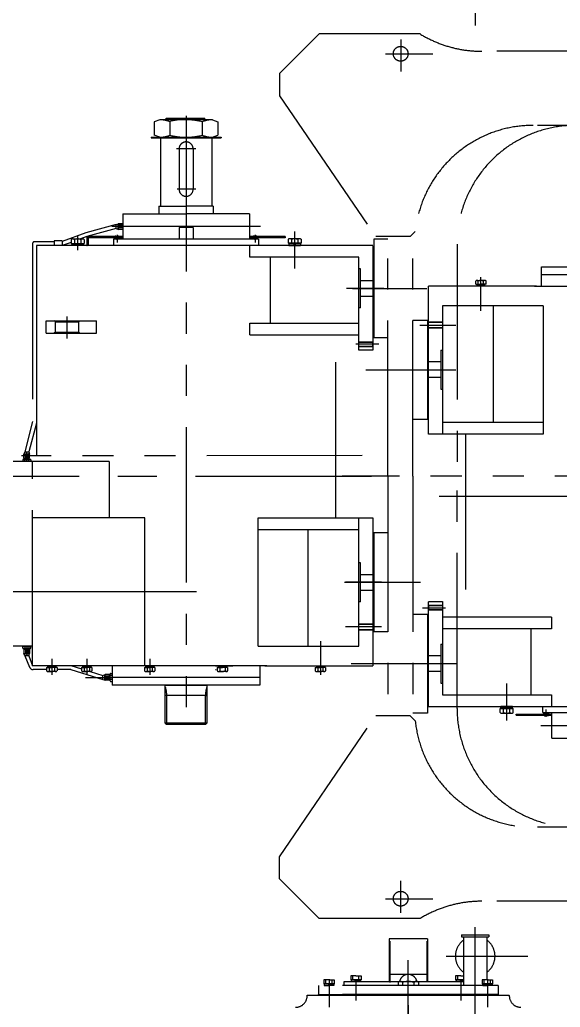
# Model space of a CAD drawing. Header units: millimetres. Extents: x 0 to 23760, y 0 to 16800.
# Drawn here: x 8257 to 9648, y 3840 to 6379 of the extents above; entities that cross this region are included whole.
import ezdxf

# ---------------------------------------------------------------- set-up
doc = ezdxf.new("R2010")
doc.units = ezdxf.units.MM
doc.header["$LTSCALE"] = 400
for name, pattern in [('G', [2, 1.25, -0.25, 0.25, -0.25]), ('K', [2.5, 1.25, -0.25, 0.25, -0.25, 0.25, -0.25]), ('PF_CENTER', [40, 25, -5, 5, -5])]:
    doc.linetypes.add(name, pattern=pattern)
for name, color, linetype in [('05', 4, 'G'), ('07', 6, 'K'), ('SMPEN_CENTER', 1, 'PF_CENTER'), ('SMPEN_THICK', 7, 'Continuous')]:
    doc.layers.add(name, color=color, linetype=linetype)
pattern_1 = [(225, (-8673.7406, 7364.687), (2.245064, -2.245064), [])]

# ---------------------------------------------------------------- blocks, each defined once
blk = doc.blocks.new('*U18', base_point=(122.4, 220.5))
at = {"color": 1, "linetype": 'PF_CENTER'}
blk.add_line((119.5, 220.5), (123.2, 220.5), dxfattribs=at)
at = {"color": 7, "linetype": 'Continuous'}
for p, q in [((120.3, 226.6), (122.4, 226.6)), ((120.3, 226.6), (120.3, 214.3)), ((120.3, 220.7), (122.4, 221.7)), ((122.4, 220.3), (120.3, 219.3)), ((120.3, 214.3), (122.4, 214.3)), ((122.4, 214.3), (122.4, 226.6))]:
    blk.add_line(p, q, dxfattribs=at)
blk = doc.blocks.new('EWERWE')
at = {"layer": '07', "linetype": 'K', "ltscale": 0.8}
h = blk.add_hatch(dxfattribs=at)
h.set_pattern_fill('ANSI31', color=6, style=0)
h.set_pattern_definition([(45, (-14562.6867, 3396.5445), (-2.245064, 2.245064), [])])
h.paths.add_polyline_path([(-11006, 5677.6), (-11003, 5677.6), (-11003, 5749.6), (-11005.6, 5749.6), (-11005.6, 5750.2), (-11006, 5750.6)])
h.paths.add_polyline_path([(-11003, 5769.6), (-11006, 5769.6), (-11006, 5759.7), (-11005.6, 5760.1), (-11005.6, 5760.7), (-11003, 5760.7)])
h = blk.add_hatch(dxfattribs=at)
h.set_pattern_fill('_USER', color=6, scale=0.1, angle=135, style=0, pattern_type=0)
h.set_pattern_definition([(135, (-6160.63951, 3278.93124), (-0.0707106781, -0.0707106781), [])])
h.paths.add_polyline_path([(-10283.8, 5196.4), (-10285.3, 5196.4), (-10285.3, 5168.9), (-10283.8, 5168.9)])
h.paths.add_polyline_path([(-10285.3, 5196.4), (-10283.8, 5196.4), (-10283.8, 5400.1), (-10285.3, 5400.1)])
h.paths.add_polyline_path([(-10285.3, 5400.1), (-10283.8, 5400.1), (-10283.8, 5603.8), (-10285.3, 5603.8)])
h.paths.add_polyline_path([(-10285.3, 5603.8), (-10283.8, 5603.8), (-10283.8, 5631.3), (-10285.3, 5631.3)])
h = blk.add_hatch(dxfattribs=at)
h.set_pattern_fill('_USER', color=6, scale=0.1, angle=135, style=0, pattern_type=0)
h.set_pattern_definition([(135, (-6160.63951, 3850.73218), (-0.0707106781, -0.0707106781), [])])
h.paths.add_polyline_path([(-10285.3, 5265.4), (-10283.8, 5265.4), (-10283.8, 5400.4), (-10285.3, 5400.4)])
h.paths.add_polyline_path([(-10285.3, 5235.4), (-10283.8, 5235.4), (-10283.8, 5265.4), (-10285.3, 5265.4)])
h.paths.add_polyline_path([(-10285.3, 5400.4), (-10283.8, 5400.4), (-10283.8, 5535.4), (-10285.3, 5535.4)])
h.paths.add_polyline_path([(-10285.3, 5535.4), (-10283.8, 5535.4), (-10283.8, 5565.4), (-10285.3, 5565.4)])
h = blk.add_hatch(dxfattribs=at)
h.set_pattern_fill('ANSI31', color=6, style=0)
h.set_pattern_definition(pattern_1)
h.paths.add_polyline_path([(-12230.5, 5083.6), (-12233.5, 5083.6), (-12233.5, 5011.6), (-12230.9, 5011.6), (-12230.9, 5011.1), (-12230.5, 5010.7)])
h.paths.add_polyline_path([(-12233.5, 4991.6), (-12230.5, 4991.6), (-12230.5, 5001.6), (-12230.9, 5001.2), (-12230.9, 5000.6), (-12233.5, 5000.6)])
h = blk.add_hatch(dxfattribs=at)
h.set_pattern_fill('ANSI31', color=6, style=0)
h.set_pattern_definition(pattern_1)
h.paths.add_polyline_path([(-12230.5, 4576.6), (-12230.5, 4646.6), (-12230.9, 4646.2), (-12230.9, 4645.6), (-12233.5, 4645.6), (-12233.5, 4573.6), (-12210.5, 4573.6), (-12210.5, 4576.6)])
h.paths.add_polyline_path([(-12233.5, 4656.6), (-12230.9, 4656.6), (-12230.9, 4656.1), (-12230.5, 4655.7), (-12230.5, 4665.6), (-12233.5, 4665.6)])
at = {"layer": '05', "color": 4, "linetype": 'G', "ltscale": 0.8}
for p, q in [((-8765.2, 5400.1), (-10373.6, 5400.1)), ((-10258.2, 5400.1), (-9747.2, 5400.1))]:
    blk.add_line(p, q, dxfattribs=at)
at = {"layer": '07', "color": 6, "linetype": 'K', "ltscale": 0.8}
for p, q in [((-11617.5, 7777.6), (-11617.5, 5230)), ((-11566, 5479.6), (-11566.8, 6355.9)), ((-12519.5, 6293), (-12519.5, 5718.9)), ((-10715.5, 6293), (-10715.5, 5718.9)), ((-12136, 5742.6), (-12136, 6160.1)), ((-12156, 5742.6), (-12156, 6122.6)), ((-11009.8, 5746.1), (-11009.8, 6119.1)), ((-10977.1, 5741.1), (-10977.1, 6124.1)), ((-12710, 6028.1), (-12710, 5588.2)), ((-10525, 6028.1), (-10525, 5588.2)), ((-12106, 5724.6), (-12106, 5932.6)), ((-11025.9, 5746.1), (-11025.9, 5932.6)), ((-10944.4, 5769.6), (-10944.4, 5932.6)), ((-11255.2, 5768.6), (-11255.2, 5488.6)), ((-11255.2, 5768.6), (-11225.2, 5768.6)), ((-11225.2, 5768.6), (-11225.2, 5488.6)), ((-11056, 5488.6), (-11056, 5768.6)), ((-11056, 5768.6), (-11025.9, 5768.6)), ((-10944.4, 5769.6), (-11009.8, 5769.6)), ((-11009.8, 5763.1), (-11008.2, 5763.1)), ((-11008.2, 5763.1), (-11008.2, 5747.1)), ((-11006, 5677.6), (-11006, 5769.6)), ((-11006, 5677.6), (-11006, 5769.6)), ((-11003, 5677.6), (-11003, 5769.6)), ((-12106, 5742.6), (-12156, 5742.6)), ((-12056, 5747.6), (-12056, 5488.6)), ((-12056, 5747.6), (-11726, 5747.6)), ((-11756, 5747.6), (-11756, 5488.6)), ((-11726, 5747.6), (-11726, 5452.6)), ((-11026, 5452.6), (-11026, 5746.1)), ((-11009.8, 5746.1), (-11026, 5746.1)), ((-10998.7, 5755.1), (-11018, 5755.1)), ((-11011.1, 5755.1), (-11006.8, 5755.1)), ((-11009.8, 5747.1), (-11008.2, 5747.1)), ((-11006.1, 5759.6), (-11005.6, 5760.1)), ((-11006.1, 5759.6), (-11006.1, 5750.7)), ((-11006.1, 5750.7), (-11005.6, 5750.2)), ((-11002.5, 5760.7), (-11005.6, 5760.7)), ((-11005.6, 5749.6), (-11005.6, 5760.7)), ((-11002.5, 5757.9), (-11005.6, 5757.9)), ((-11002.5, 5752.4), (-11005.6, 5752.4)), ((-11002.5, 5749.6), (-11005.6, 5749.6)), ((-11002.1, 5751), (-11002.1, 5759.3)), ((-12106, 5730.1), (-12106, 5452.6)), ((-11056, 5716.2), (-11225.2, 5716.2)), ((-10383.8, 5497.8), (-10383.8, 5708.1)), ((-11021, 5668.6), (-11026, 5668.6)), ((-11026, 5668.6), (-11026, 5638.4)), ((-11026, 5643.5), (-11026, 5663.5)), ((-11021, 5638.4), (-11021, 5668.6)), ((-11021, 5667.6), (-11020.2, 5668.4)), ((-11021, 5667.6), (-11021, 5639.4)), ((-11020.2, 5636.7), (-11020.2, 5670.3)), ((-11009.8, 5670.3), (-11020.2, 5670.3)), ((-11009.8, 5661.9), (-11020.2, 5661.9)), ((-11008.5, 5640.9), (-11008.5, 5666.1)), ((-11003, 5677.6), (-11006, 5677.6)), ((-10989.3, 5653.5), (-11085, 5653.5)), ((-11026, 5654), (-11021, 5656.3)), ((-11021, 5653), (-11026, 5650.7)), ((-11021, 5638.4), (-11026, 5638.4)), ((-11021, 5639.4), (-11020.2, 5638.6)), ((-11009.8, 5645.1), (-11020.2, 5645.1)), ((-11009.8, 5636.7), (-11020.2, 5636.7)), ((-10281.1, 5660.1), (-10283.8, 5660.1)), ((-10283.8, 5400.1), (-10283.8, 5660.1)), ((-10281.1, 5660.1), (-10281.1, 5660.1)), ((-11756, 5619.7), (-12056, 5619.7)), ((-10322.9, 5603.8), (-10322.9, 5617.2)), ((-10322.9, 5617.2), (-10312.9, 5617.2)), ((-10312.9, 5611.8), (-10322.9, 5611.8)), ((-10312.9, 5617.2), (-10312.9, 5603.8)), ((-10312.9, 5603.8), (-10312.9, 5616)), ((-10312.9, 5616), (-10308.8, 5616)), ((-10308.8, 5631.3), (-10283.8, 5631.3)), ((-10308.8, 5631.3), (-10308.8, 5168.9)), ((-10308.8, 5616), (-10308.8, 5603.8)), ((-10285.3, 5631.3), (-10285.3, 5168.9)), ((-12042.5, 5587.1), (-12129.3, 5587.1)), ((-12120.9, 5597.2), (-12120.9, 5587.1)), ((-12120.9, 5577.1), (-12120.9, 5587.1)), ((-12110.9, 5600.5), (-12119, 5600.5)), ((-12110.9, 5593.8), (-12119, 5593.8)), ((-12110.9, 5600.5), (-12110.9, 5587.1)), ((-12110.9, 5598.4), (-12110.1, 5598.4)), ((-12110.9, 5573.8), (-12110.9, 5587.1)), ((-12110.1, 5575.9), (-12110.1, 5598.4)), ((-12106, 5597.3), (-12110.1, 5597.3)), ((-12110.1, 5597.3), (-12110.1, 5577)), ((-12106, 5587.1), (-12110.1, 5589.2)), ((-12110.1, 5587.1), (-12106, 5585)), ((-12056, 5603.6), (-12056, 5488.6)), ((-10438.8, 5607.4), (-10433.8, 5607.4)), ((-10438.8, 5537.4), (-10438.8, 5607.4)), ((-10433.8, 5537.4), (-10433.8, 5607.4)), ((-10433.8, 5602.4), (-10322.9, 5602.4)), ((-10324.4, 5603.8), (-10252.8, 5603.8)), ((-10322.9, 5603.8), (-10322.9, 5590.4)), ((-10312.9, 5595.8), (-10322.9, 5595.8)), ((-10322.9, 5590.4), (-10312.9, 5590.4)), ((-10320, 5603.8), (-10266.1, 5603.8)), ((-10318.5, 5603.8), (-10257.8, 5603.8)), ((-10315, 5603.8), (-10306.7, 5603.8)), ((-10314.1, 5603.8), (-10260.6, 5603.8)), ((-10312.9, 5603.8), (-10308.8, 5606.2)), ((-10308.8, 5603.8), (-10312.9, 5601.5)), ((-10312.9, 5603.8), (-10312.9, 5591.6)), ((-10312.9, 5590.4), (-10312.9, 5603.8)), ((-10312.9, 5591.6), (-10308.8, 5591.6)), ((-10308.8, 5591.6), (-10308.8, 5603.8)), ((-13029.7, 5572.4), (-12776.4, 5572.4)), ((-12110.9, 5580.4), (-12119, 5580.4)), ((-12110.9, 5573.8), (-12119, 5573.8)), ((-12110.9, 5575.9), (-12110.1, 5575.9)), ((-12110.1, 5577), (-12106, 5577)), ((-10205.2, 5572.4), (-10458.5, 5572.4)), ((-10285.3, 5565.4), (-10285.3, 5235.4)), ((-10283.8, 5400.4), (-10283.8, 5578.8)), ((-10283.8, 5506.8), (-10283.8, 5565.4)), ((-11726, 5547.6), (-11255.2, 5547.6)), ((-10438.8, 5537.4), (-10433.8, 5537.4)), ((-10433.8, 5542.4), (-10308.8, 5542.4)), ((-10332.9, 5535.4), (-10332.9, 5542.4)), ((-10332.9, 5535.4), (-10332.9, 5522)), ((-10325, 5535.4), (-10316.7, 5535.4)), ((-10323.6, 5535.4), (-10270.1, 5535.4)), ((-10322.9, 5542.4), (-10322.9, 5535.4)), ((-10322.9, 5535.4), (-10322.9, 5542.4)), ((-10318.8, 5535.4), (-10322.9, 5537.8)), ((-10322.9, 5535.4), (-10322.9, 5523.2)), ((-10322.9, 5522), (-10322.9, 5535.4)), ((-10322.9, 5535.4), (-10318.8, 5533)), ((-10318.8, 5542.4), (-10318.8, 5535.4)), ((-10318.8, 5400.4), (-10318.8, 5542.4)), ((-10318.8, 5523.2), (-10318.8, 5535.4)), ((-12214.5, 5525.7), (-11617.5, 5525.7)), ((-12006, 5430.1), (-12006, 5522.3)), ((-11891.5, 5430.1), (-11891.5, 5522.3)), ((-11891.5, 5290.7), (-11891.5, 5510.4)), ((-11020.5, 5525.7), (-11617.5, 5525.7)), ((-11136, 5253.3), (-11136, 5525.7)), ((-11136, 5423.8), (-11136, 5520.2)), ((-10322.9, 5527.4), (-10332.9, 5527.4)), ((-10332.9, 5522), (-10322.9, 5522)), ((-10322.9, 5523.2), (-10318.8, 5523.2)), ((-12056, 5488.6), (-11726, 5488.6)), ((-12014, 5488.6), (-12014, 5452.6)), ((-12012.6, 5488.6), (-12012.6, 5452.6)), ((-11999.3, 5488.6), (-11999.3, 5452.6)), ((-11998, 5488.6), (-11998, 5452.6)), ((-11941.5, 5483.6), (-11941.5, 5488.6)), ((-11941.5, 5483.6), (-11841.5, 5483.6)), ((-11911.5, 5483.6), (-11911.5, 5452.6)), ((-11871.5, 5483.6), (-11871.5, 5452.6)), ((-11841.5, 5483.6), (-11841.5, 5488.6)), ((-11295.2, 5488.6), (-11056, 5488.6)), ((-11295.2, 5452.6), (-11295.2, 5488.6)), ((-11285.2, 5488.6), (-11285.2, 5452.6)), ((-11284.1, 5488.6), (-11284.1, 5452.6)), ((-11279.2, 5437.1), (-11279.2, 5495.8)), ((-11274.2, 5488.6), (-11274.2, 5452.6)), ((-11273.2, 5488.6), (-11273.2, 5452.6)), ((-11186, 5483.6), (-11186, 5488.6)), ((-11186, 5483.6), (-11086, 5483.6)), ((-11156, 5483.6), (-11156, 5452.6)), ((-11116, 5483.6), (-11116, 5452.6)), ((-11086, 5483.6), (-11086, 5488.6)), ((-12703.5, 5342), (-12703.5, 5463.6)), ((-10531.5, 5342), (-10531.5, 5463.6)), ((-11726, 5452.6), (-12106, 5452.6)), ((-12100.5, 5256.5), (-12100.5, 5448.2)), ((-12017.7, 5449.4), (-12017.7, 5411.7)), ((-12017.7, 5449.4), (-11763.7, 5449.4)), ((-11763.7, 5449.4), (-11763.7, 5411.7)), ((-11026.4, 5452.6), (-11294.8, 5452.6)), ((-11285.2, 5452.6), (-11273.2, 5452.6)), ((-11262.2, 5449.4), (-11262.2, 5411.7)), ((-11262.2, 5449.4), (-11008.2, 5449.4)), ((-11008.2, 5449.4), (-11008.2, 5411.7)), ((-10428.3, 5450), (-10319.9, 5450)), ((-10428.3, 5450), (-10428.3, 5350.8)), ((-10422.5, 5448), (-10319.9, 5448)), ((-10336.6, 5450), (-10336.6, 5350.8)), ((-12754.5, 5430.7), (-12754.5, 5170.7)), ((-12246.5, 5418.2), (-12233.5, 5405.2)), ((-11617.5, 5411.7), (-12240, 5411.7)), ((-11617.5, 5411.7), (-10995, 5411.7)), ((-11345, 5235.8), (-11345, 5431.3)), ((-10988.5, 5418.2), (-11001.5, 5405.2)), ((-10480.5, 5430.7), (-10480.5, 5170.7)), ((-10316.8, 5426.1), (-10318.8, 5423.6)), ((-10318.8, 5376.6), (-10318.8, 5423.6)), ((-10316.8, 5426.1), (-10308.8, 5426.1)), ((-10316.4, 5414.8), (-10308.8, 5414.8)), ((-12233.5, 5405.2), (-12233.5, 5316.4)), ((-11001.5, 5405.2), (-11001.5, 5316.4)), ((-10318.8, 5235.4), (-10318.8, 5400.4)), ((-10316.5, 5385.4), (-10308.8, 5385.4)), ((-10283.8, 5235.4), (-10283.8, 5400.4)), ((-10283.8, 5140.1), (-10283.8, 5400.1)), ((-12739.9, 5380.7), (-12657.6, 5380.7)), ((-10495, 5380.7), (-10577.3, 5380.7)), ((-10316.8, 5374.1), (-10318.8, 5376.6)), ((-10316.8, 5374.1), (-10308.8, 5374.1)), ((-11617.5, 5347.7), (-12233.5, 5347.7)), ((-12227.2, 5347.7), (-12227.2, 5311.7)), ((-12100.5, 5337.4), (-12100.5, 5241)), ((-11973.2, 5347.7), (-11973.2, 5311.7)), ((-11617.5, 5347.7), (-11001.5, 5347.7)), ((-11471.7, 5347.7), (-11471.7, 5311.7)), ((-11345, 5331.2), (-11345, 5238.9)), ((-11230.5, 5331.2), (-11230.5, 5238.9)), ((-11217.7, 5347.7), (-11217.7, 5311.7)), ((-10428.3, 5350.8), (-10319.9, 5350.8)), ((-10422.5, 5352.8), (-10316.3, 5352.8)), ((-12595.5, 5068.7), (-12233.5, 5316.4)), ((-12227.2, 5311.7), (-11973.2, 5311.7)), ((-12210.5, 5308.6), (-12210.5, 5015.1)), ((-12210.1, 5308.6), (-11941.7, 5308.6)), ((-12120.5, 5277.6), (-12120.5, 5308.6)), ((-12080.5, 5277.6), (-12080.5, 5308.6)), ((-11951.3, 5308.6), (-11963.3, 5308.6)), ((-11963.3, 5272.6), (-11963.3, 5308.6)), ((-11962.2, 5272.6), (-11962.2, 5308.6)), ((-11957.3, 5324.1), (-11957.3, 5265.4)), ((-11952.3, 5272.6), (-11952.3, 5308.6)), ((-11951.3, 5272.6), (-11951.3, 5308.6)), ((-11941.3, 5308.6), (-11941.3, 5272.6)), ((-11510.5, 5013.6), (-11510.5, 5308.6)), ((-11510.5, 5308.6), (-11130.5, 5308.6)), ((-11471.7, 5311.7), (-11217.7, 5311.7)), ((-11365, 5277.6), (-11365, 5308.6)), ((-11325, 5277.6), (-11325, 5308.6)), ((-11238.5, 5272.6), (-11238.5, 5308.6)), ((-11237.1, 5272.6), (-11237.1, 5308.6)), ((-11223.8, 5272.6), (-11223.8, 5308.6)), ((-11222.5, 5272.6), (-11222.5, 5308.6)), ((-11130.5, 5031.1), (-11130.5, 5308.6)), ((-10639.5, 5068.7), (-11001.5, 5316.4)), ((-11670.5, 5281.7), (-11669.7, 4405.3)), ((-12180.5, 5272.6), (-12180.5, 4992.6)), ((-11941.3, 5272.6), (-12180.5, 5272.6)), ((-12150.5, 5277.6), (-12150.5, 5272.6)), ((-12050.5, 5277.6), (-12150.5, 5277.6)), ((-12050.5, 5277.6), (-12050.5, 5272.6)), ((-12011.3, 4992.6), (-12011.3, 5272.6)), ((-11981.3, 4992.6), (-11981.3, 5272.6)), ((-11180.5, 5272.6), (-11510.5, 5272.6)), ((-11480.5, 5013.6), (-11480.5, 5272.6)), ((-11295, 5277.6), (-11395, 5277.6)), ((-11395, 5277.6), (-11395, 5272.6)), ((-11295, 5277.6), (-11295, 5272.6)), ((-11180.5, 5157.6), (-11180.5, 5272.6)), ((-11180.5, 5013.6), (-11180.5, 5272.6)), ((-10332.9, 5265.4), (-10332.9, 5278.8)), ((-10332.9, 5278.8), (-10322.9, 5278.8)), ((-10322.9, 5273.4), (-10332.9, 5273.4)), ((-10332.9, 5265.4), (-10332.9, 5252)), ((-10322.9, 5257.4), (-10332.9, 5257.4)), ((-10325, 5265.4), (-10316.7, 5265.4)), ((-10323.6, 5265.4), (-10270.1, 5265.4)), ((-10322.9, 5278.8), (-10322.9, 5265.4)), ((-10322.9, 5265.4), (-10322.9, 5277.6)), ((-10322.9, 5277.6), (-10318.8, 5277.6)), ((-10322.9, 5265.4), (-10318.8, 5267.8)), ((-10322.9, 5252), (-10322.9, 5265.4)), ((-10322.9, 5265.4), (-10322.9, 5253.2)), ((-10318.8, 5265.4), (-10322.9, 5263)), ((-10318.8, 5277.6), (-10318.8, 5265.4)), ((-10318.8, 5253.2), (-10318.8, 5265.4)), ((-10283.8, 5222.8), (-10283.8, 5257.4)), ((-10332.9, 5252), (-10322.9, 5252)), ((-10322.9, 5253.2), (-10318.8, 5253.2)), ((-10308.8, 5235.4), (-10318.8, 5235.4)), ((-11510.5, 5213.6), (-11981.3, 5213.6)), ((-10322.9, 5209.8), (-10312.9, 5209.8)), ((-10322.9, 5196.4), (-10322.9, 5209.8)), ((-10312.9, 5204.4), (-10322.9, 5204.4)), ((-10312.9, 5209.8), (-10312.9, 5196.4)), ((-10312.9, 5208.6), (-10308.8, 5208.6)), ((-10312.9, 5196.4), (-10312.9, 5208.6)), ((-10308.8, 5208.6), (-10308.8, 5196.4)), ((-11126.4, 5184.3), (-11130.5, 5184.3)), ((-11125.6, 5185.4), (-11126.4, 5185.4)), ((-11126.4, 5185.4), (-11126.4, 5162.9)), ((-11126.4, 5164), (-11126.4, 5184.3)), ((-11125.6, 5187.5), (-11117.5, 5187.5)), ((-11125.6, 5187.5), (-11125.6, 5174.1)), ((-11125.6, 5180.8), (-11117.5, 5180.8)), ((-11115.6, 5184.1), (-11115.6, 5174.1)), ((-10324.4, 5196.4), (-10252.8, 5196.4)), ((-10322.9, 5196.4), (-10322.9, 5183)), ((-10312.9, 5188.4), (-10322.9, 5188.4)), ((-10322.9, 5183), (-10312.9, 5183)), ((-10320, 5196.4), (-10266.1, 5196.4)), ((-10315, 5196.4), (-10306.7, 5196.4)), ((-10314.1, 5196.4), (-10260.6, 5196.4)), ((-10308.8, 5196.4), (-10312.9, 5198.8)), ((-10312.9, 5196.4), (-10308.8, 5194)), ((-10312.9, 5196.4), (-10312.9, 5184.2)), ((-10312.9, 5183), (-10312.9, 5196.4)), ((-10312.9, 5184.2), (-10308.8, 5184.2)), ((-10308.8, 5184.2), (-10308.8, 5196.4)), ((-12754.5, 5170.7), (-12652.5, 5068.7)), ((-11193.9, 5174.1), (-11107.1, 5174.1)), ((-11126.4, 5174.1), (-11130.5, 5176.2)), ((-11130.5, 5174.1), (-11126.4, 5172)), ((-11130.5, 5164), (-11126.4, 5164)), ((-11125.6, 5162.9), (-11126.4, 5162.9)), ((-11125.6, 5160.7), (-11125.6, 5174.1)), ((-11125.6, 5167.4), (-11117.5, 5167.4)), ((-11125.6, 5160.7), (-11117.5, 5160.7)), ((-11115.6, 5164.1), (-11115.6, 5174.1)), ((-10480.5, 5170.7), (-10582.5, 5068.7)), ((-10308.8, 5168.9), (-10283.8, 5168.9)), ((-11480.5, 5141.5), (-11180.5, 5141.5)), ((-10281.1, 5140.1), (-10283.8, 5140.1)), ((-10281.1, 5140.1), (-10281.1, 5140.1)), ((-12247.1, 5107.7), (-12151.4, 5107.7)), ((-12228, 5120.3), (-12228, 5095.2)), ((-12226.7, 5124.5), (-12216.3, 5124.5)), ((-12226.7, 5116.1), (-12216.3, 5116.1)), ((-12216.3, 5124.5), (-12216.3, 5091)), ((-12215.5, 5121.8), (-12216.3, 5122.6)), ((-12215.5, 5122.8), (-12210.5, 5122.8)), ((-12215.5, 5122.8), (-12215.5, 5092.6)), ((-12215.5, 5093.6), (-12215.5, 5121.8)), ((-12215.5, 5108.2), (-12210.5, 5110.6)), ((-12210.5, 5107.2), (-12215.5, 5104.9)), ((-12210.5, 5092.6), (-12210.5, 5122.8)), ((-12210.5, 5117.7), (-12210.5, 5097.7)), ((-12233.5, 5083.6), (-12230.5, 5083.6)), ((-12233.5, 5083.6), (-12233.5, 4991.6)), ((-12230.5, 5083.6), (-12230.5, 4991.6)), ((-12230.5, 5083.6), (-12230.5, 4991.6)), ((-12226.7, 5099.4), (-12216.3, 5099.4)), ((-12226.7, 5091), (-12216.3, 5091)), ((-12215.5, 5093.6), (-12216.3, 5092.8)), ((-12215.5, 5092.6), (-12210.5, 5092.6)), ((-12652.5, 5068.7), (-12595.5, 5068.7)), ((-10582.5, 5068.7), (-10639.5, 5068.7)), ((-12180.5, 5045), (-12011.3, 5045)), ((-11130.5, 5036.6), (-11130.5, 4828.6)), ((-12259.4, 5020.1), (-12259.4, 4637.1)), ((-12237.8, 5006.1), (-12218.4, 5006.1)), ((-12234.4, 5010.2), (-12234.4, 5002)), ((-12233.9, 5011.6), (-12230.9, 5011.6)), ((-12233.9, 5008.9), (-12230.9, 5008.9)), ((-12233.9, 5003.3), (-12230.9, 5003.3)), ((-12230.9, 5011.6), (-12230.9, 5000.6)), ((-12230.4, 5010.6), (-12230.9, 5011.1)), ((-12230.4, 5001.7), (-12230.9, 5001.2)), ((-12230.4, 5001.7), (-12230.4, 5010.6)), ((-12225.3, 5006.1), (-12229.6, 5006.1)), ((-12226.7, 5014.1), (-12228.3, 5014.1)), ((-12228.3, 4998.1), (-12228.3, 5014.1)), ((-12226.7, 5015.1), (-12210.5, 5015.1)), ((-12226.7, 5015.1), (-12226.7, 4642.1)), ((-12210.6, 5015.1), (-12210.6, 4828.6)), ((-11180.5, 5013.6), (-11510.5, 5013.6)), ((-11130.5, 5018.6), (-11080.5, 5018.6)), ((-11100.5, 5018.6), (-11100.5, 4601.1)), ((-11080.5, 5018.6), (-11080.5, 4638.6)), ((-12292.1, 4991.6), (-12226.7, 4991.6)), ((-12292.1, 4991.6), (-12292.1, 4828.6)), ((-12233.9, 5000.6), (-12230.9, 5000.6)), ((-12226.7, 4998.1), (-12228.3, 4998.1)), ((-12180.5, 4992.6), (-12210.6, 4992.6)), ((-11981.3, 4992.6), (-12011.3, 4992.6)), ((-11130.5, 4904.1), (-11130.5, 4948.5)), ((-11130.5, 4932.3), (-11126.4, 4932.3)), ((-11126.4, 4910.9), (-11126.4, 4933.4)), ((-11125.6, 4933.4), (-11126.4, 4933.4)), ((-11126.4, 4932.3), (-11126.4, 4912)), ((-11125.6, 4935.5), (-11125.6, 4922.2)), ((-11125.6, 4935.5), (-11117.5, 4935.5)), ((-11125.6, 4928.9), (-11117.5, 4928.9)), ((-11115.6, 4932.2), (-11115.6, 4922.2)), ((-12534.1, 4896.6), (-12529, 4910.6)), ((-12529, 4910.6), (-12494.2, 4910.6)), ((-12489.1, 4896.6), (-12494.2, 4910.6)), ((-12489.1, 4918.6), (-12487.1, 4918.6)), ((-12489.1, 4738.6), (-12489.1, 4918.6)), ((-12487.1, 4738.6), (-12487.1, 4918.6)), ((-11130.5, 4922.2), (-11126.4, 4924.3)), ((-11126.4, 4922.2), (-11130.5, 4920.1)), ((-11126.4, 4912), (-11130.5, 4912)), ((-11125.6, 4910.9), (-11126.4, 4910.9)), ((-11125.6, 4908.8), (-11125.6, 4922.2)), ((-11125.6, 4915.5), (-11117.5, 4915.5)), ((-11125.6, 4908.8), (-11117.5, 4908.8)), ((-11119.5, 4905.6), (-11119.5, 4904.6)), ((-11115.6, 4912.1), (-11115.6, 4922.2)), ((-12535.1, 4876.9), (-12538.1, 4876.9)), ((-12538.1, 4776.9), (-12538.1, 4876.9)), ((-12534.3, 4760.6), (-12534.3, 4896.6)), ((-12487.1, 4894.6), (-12312.1, 4894.6)), ((-12312.1, 4898.6), (-12292.1, 4898.6)), ((-12312.1, 4898.6), (-12312.1, 4828.6)), ((-11080.5, 4774.6), (-11080.5, 4882.6)), ((-10983.5, 4882.6), (-11080.5, 4882.6)), ((-11080.5, 4882.6), (-11080.5, 4774.6)), ((-11054.3, 4878.4), (-11054.3, 4882.6)), ((-10980.5, 4878.4), (-11054.3, 4878.4)), ((-11054.3, 4878.4), (-11054.3, 4774.6)), ((-10980.5, 4879.6), (-10983.5, 4882.6)), ((-10983.5, 4774.6), (-10983.5, 4882.6)), ((-10980.5, 4777.6), (-10980.5, 4879.6)), ((-12529, 4870.2), (-12494.2, 4870.2)), ((-12459.1, 4853.7), (-12459.1, 4803.6)), ((-12355.1, 4853.4), (-12355.1, 4806)), ((-12544, 4828.6), (-10980.5, 4828.6)), ((-12487.1, 4766.1), (-12487.1, 4828.6)), ((-12459.1, 4846.6), (-12355.1, 4846.6)), ((-12312.1, 4758.6), (-12312.1, 4828.6)), ((-12292.1, 4665.6), (-12292.1, 4828.6)), ((-12256.6, 4846.6), (-12226.7, 4846.6)), ((-12256.6, 4846.6), (-12256.6, 4810.6)), ((-12210.5, 4828.6), (-12210.5, 4443.6)), ((-11130.5, 4828.6), (-11130.5, 4433.6)), ((-12459.1, 4810.6), (-12355.1, 4810.6)), ((-12256.6, 4810.6), (-12226.7, 4810.6)), ((-12535.1, 4776.9), (-12538.1, 4776.9)), ((-12529, 4787), (-12494.2, 4787)), ((-10983.5, 4774.6), (-11080.5, 4774.6)), ((-10980.5, 4778.8), (-11054.3, 4778.8)), ((-10980.5, 4777.6), (-10983.5, 4774.6)), ((-12534.1, 4760.6), (-12529, 4746.6)), ((-12489.1, 4760.6), (-12494.2, 4746.6)), ((-12487.1, 4762.6), (-12312.1, 4762.6)), ((-12312.1, 4758.6), (-12292.1, 4758.6)), ((-11125.6, 4748.4), (-11125.6, 4735)), ((-11125.6, 4748.4), (-11117.5, 4748.4)), ((-12529, 4746.6), (-12494.2, 4746.6)), ((-12489.1, 4738.6), (-12487.1, 4738.6)), ((-11130.5, 4722.8), (-11510.5, 4722.8)), ((-11510.5, 4722.8), (-11510.5, 4433.6)), ((-11147.9, 4735), (-11107.1, 4735)), ((-11130.5, 4745.2), (-11126.4, 4745.2)), ((-11130.5, 4735), (-11126.4, 4737.1)), ((-11126.4, 4735), (-11130.5, 4732.9)), ((-11126.4, 4724.9), (-11130.5, 4724.9)), ((-11125.6, 4746.3), (-11126.4, 4746.3)), ((-11126.4, 4746.3), (-11126.4, 4724.9)), ((-11126.4, 4723.8), (-11126.4, 4746.1)), ((-11125.6, 4723.8), (-11126.4, 4723.8)), ((-11125.6, 4741.7), (-11117.5, 4741.7)), ((-11125.6, 4721.7), (-11125.6, 4735)), ((-11125.6, 4728.4), (-11117.5, 4728.4)), ((-11125.6, 4721.7), (-11117.5, 4721.7)), ((-11115.6, 4745.1), (-11115.6, 4735)), ((-11115.6, 4725), (-11115.6, 4735)), ((-12292.1, 4665.6), (-12226.7, 4665.6)), ((-12266.5, 4665.6), (-12266.5, 4654.5)), ((-12265.3, 4665.6), (-12266.5, 4665.6)), ((-12264.6, 4648.6), (-12266.5, 4654.5)), ((-12265.3, 4665.6), (-12252.7, 4665.6)), ((-12253.9, 4653.9), (-12264.7, 4653.9)), ((-12264.6, 4653.9), (-12264.6, 4653.9)), ((-12264.6, 4648.6), (-12243, 4570.7)), ((-12254.2, 4648.6), (-12264.6, 4648.6)), ((-12262.9, 4665.6), (-12262.9, 4654.5)), ((-12255.7, 4665.6), (-12255.7, 4654.5)), ((-12254.2, 4648.6), (-12252.1, 4654.5)), ((-12254.2, 4653.9), (-12254.2, 4653.9)), ((-12254.2, 4648.6), (-12233.5, 4573.6)), ((-12253.3, 4665.6), (-12252.1, 4665.6)), ((-12252.1, 4665.6), (-12252.1, 4654.5)), ((-12237.8, 4651.1), (-12218.4, 4651.1)), ((-12234.4, 4647), (-12234.4, 4655.2)), ((-12233.9, 4656.6), (-12230.9, 4656.6)), ((-12233.9, 4653.9), (-12230.9, 4653.9)), ((-12233.9, 4648.3), (-12230.9, 4648.3)), ((-12233.9, 4645.6), (-12230.9, 4645.6)), ((-12233.5, 4665.6), (-12233.5, 4573.6)), ((-12230.9, 4645.6), (-12230.9, 4656.6)), ((-12230.4, 4655.6), (-12230.9, 4656.1)), ((-12230.4, 4646.7), (-12230.9, 4646.2)), ((-12230.5, 4665.6), (-12230.5, 4576.6)), ((-12230.4, 4655.6), (-12230.4, 4646.7)), ((-12225.3, 4651.1), (-12229.6, 4651.1)), ((-12226.7, 4659.1), (-12228.3, 4659.1)), ((-12228.3, 4659.1), (-12228.3, 4643.1)), ((-12226.7, 4643.1), (-12228.3, 4643.1)), ((-12226.7, 4642.1), (-12210.5, 4642.1)), ((-11655.5, 4630.3), (-11510.5, 4630.3)), ((-11130.5, 4638.6), (-11080.5, 4638.6)), ((-11110.7, 4634.6), (-11110.7, 4638.8)), ((-11094.6, 4633.6), (-11109.7, 4633.6)), ((-11107.6, 4631.6), (-11107.6, 4620.4)), ((-11106.4, 4631.6), (-11107.6, 4631.6)), ((-11105.7, 4614.6), (-11107.6, 4620.4)), ((-11106.4, 4633.6), (-11106.4, 4631.6)), ((-11106.4, 4631.6), (-11093.8, 4631.6)), ((-11095, 4633.6), (-11105.8, 4633.6)), ((-11105.7, 4638.6), (-11095.3, 4638.6)), ((-11105.7, 4638.6), (-11105.7, 4633.6)), ((-11104, 4631.6), (-11104, 4620.4)), ((-11100.5, 4569.9), (-11100.5, 4638.6)), ((-11096.8, 4631.6), (-11096.8, 4620.4)), ((-11095.3, 4638.6), (-11095.3, 4633.6)), ((-11091.3, 4633.6), (-11095.3, 4633.6)), ((-11095.3, 4614.6), (-11093.2, 4620.4)), ((-11094.4, 4633.6), (-11094.4, 4631.6)), ((-11094.4, 4631.6), (-11093.2, 4631.6)), ((-11093.2, 4631.6), (-11093.2, 4620.4)), ((-11090.3, 4634.6), (-11090.3, 4638.8)), ((-12017.1, 4468.9), (-12017.1, 4598)), ((-11985.1, 4598), (-12017.1, 4598)), ((-11985.1, 4468.9), (-11985.1, 4598)), ((-11120.5, 4531.8), (-11095.2, 4614.6)), ((-11115.6, 4582.1), (-11105.7, 4614.6)), ((-11095, 4619.9), (-11105.8, 4619.9)), ((-11105.7, 4619.9), (-11105.7, 4619.9)), ((-11095.2, 4614.6), (-11105.7, 4614.6)), ((-11095.3, 4619.9), (-11095.3, 4619.9)), ((-12243, 4570.7), (-12221.1, 4509.4)), ((-12233.5, 4573.6), (-12227.6, 4557.1)), ((-12233.5, 4573.6), (-12210.5, 4573.6)), ((-12230.5, 4576.6), (-12210.5, 4576.6)), ((-11147.9, 4573), (-11107.1, 4573)), ((-11130.5, 4583.1), (-11126.4, 4583.1)), ((-11126.4, 4573), (-11130.5, 4575.1)), ((-11130.5, 4573), (-11126.4, 4570.9)), ((-11125.6, 4584.2), (-11126.4, 4584.2)), ((-11126.4, 4561.7), (-11126.4, 4584.2)), ((-11126.4, 4583.1), (-11126.4, 4562.8)), ((-11125.6, 4586.4), (-11125.6, 4573)), ((-11125.6, 4586.4), (-11117.5, 4586.4)), ((-11125.6, 4579.7), (-11117.5, 4579.7)), ((-11125.6, 4559.6), (-11125.6, 4573)), ((-11115.6, 4583), (-11115.6, 4573)), ((-11115.6, 4563), (-11115.6, 4573)), ((-12236.8, 4549.5), (-12198.6, 4549.5)), ((-12227.6, 4536.9), (-12227.6, 4562)), ((-12226.3, 4566.2), (-12215.9, 4566.2)), ((-12226.3, 4557.8), (-12215.9, 4557.8)), ((-12215.9, 4532.7), (-12215.9, 4566.2)), ((-12215.1, 4563.6), (-12215.9, 4564.4)), ((-12215.1, 4534.4), (-12215.1, 4564.6)), ((-12215.1, 4564.6), (-12210.5, 4564.6)), ((-12215.1, 4563.6), (-12215.1, 4535.4)), ((-12215.1, 4550), (-12210.5, 4552.1)), ((-12210.5, 4548.8), (-12215.1, 4546.6)), ((-12014.1, 4552.4), (-12017.1, 4555.4)), ((-12014.1, 4492.4), (-12014.1, 4552.4)), ((-11988.1, 4552.4), (-12014.1, 4552.4)), ((-11988.1, 4552.4), (-11985.1, 4555.4)), ((-11988.1, 4492.4), (-11988.1, 4552.4)), ((-11130.8, 4532.3), (-11122.4, 4559.6)), ((-11126.4, 4562.8), (-11130.5, 4562.8)), ((-11125.6, 4561.7), (-11126.4, 4561.7)), ((-11125.6, 4566.3), (-11117.5, 4566.3)), ((-11125.6, 4559.6), (-11117.5, 4559.6)), ((-12226.3, 4541.1), (-12215.9, 4541.1)), ((-12226.3, 4532.7), (-12215.9, 4532.7)), ((-12218.8, 4532.7), (-12210.5, 4509.4)), ((-12215.1, 4535.4), (-12215.9, 4534.6)), ((-12215.1, 4534.4), (-12210.5, 4534.4)), ((-11971.3, 4522.4), (-12028.4, 4522.4)), ((-11120.5, 4531.8), (-11120.5, 4496.5)), ((-12222.5, 4509.4), (-12210.5, 4509.4)), ((-12222.5, 4509.4), (-12222.5, 4489)), ((-11130.5, 4493.3), (-11126.4, 4493.3)), ((-11125.6, 4494.4), (-11126.4, 4494.4)), ((-11126.4, 4471.9), (-11126.4, 4494.4)), ((-11126.4, 4493.3), (-11126.4, 4473)), ((-11125.6, 4496.5), (-11117.5, 4496.5)), ((-11125.6, 4496.5), (-11125.6, 4483.1)), ((-12222.5, 4489), (-12210.5, 4489)), ((-12220.5, 4489), (-12220.5, 4438.6)), ((-12014.1, 4492.4), (-12017.1, 4489.4)), ((-11985.1, 4468.9), (-12017.1, 4468.9)), ((-11988.1, 4492.4), (-12014.1, 4492.4)), ((-11988.1, 4492.4), (-11985.1, 4489.4)), ((-11147.9, 4483.1), (-11107.1, 4483.1)), ((-11126.4, 4483.1), (-11130.5, 4485.2)), ((-11130.5, 4483.1), (-11126.4, 4481)), ((-11126.4, 4473), (-11130.5, 4473)), ((-11125.6, 4471.9), (-11126.4, 4471.9)), ((-11125.6, 4489.8), (-11117.5, 4489.8)), ((-11125.6, 4469.7), (-11125.6, 4483.1)), ((-11125.6, 4476.4), (-11117.5, 4476.4)), ((-11125.6, 4469.7), (-11117.5, 4469.7)), ((-11120.5, 4469.7), (-11120.5, 4435.2)), ((-11115.6, 4493.1), (-11115.6, 4483.1)), ((-11115.6, 4473.1), (-11115.6, 4483.1)), ((-12210.5, 4443.6), (-12017.1, 4443.6)), ((-12069.5, 4443.6), (-11655.5, 4443.6)), ((-11753.6, 4443.6), (-11680, 4423.8)), ((-12215.5, 4433.6), (-11758, 4433.6)), ((-11758, 4433.6), (-11680, 4413.4)), ((-11680, 4423.8), (-11674.2, 4425.8)), ((-11680, 4413.4), (-11680, 4423.8)), ((-11655.5, 4418.6), (-11679.2, 4418.6)), ((-11674.7, 4413.2), (-11674.7, 4424)), ((-11674.7, 4423.8), (-11674.7, 4423.8)), ((-11663, 4425.8), (-11674.2, 4425.8)), ((-11663, 4422.2), (-11674.2, 4422.2)), ((-11663, 4424.6), (-11663, 4425.8)), ((-11661, 4424.6), (-11663, 4424.6)), ((-11663, 4424.6), (-11663, 4412)), ((-11661, 4412.7), (-11661, 4427.8)), ((-11661, 4413.2), (-11661, 4424)), ((-11656, 4423.8), (-11661, 4423.8)), ((-11660, 4428.8), (-11656, 4428.8)), ((-11130.5, 4433.6), (-11655.5, 4433.6)), ((-11655.5, 4428.9), (-11655.5, 4408.4)), ((-11180.5, 4408.9), (-11180.5, 4428.8)), ((-11175.9, 4428.8), (-11180.5, 4428.8)), ((-11180.5, 4423.8), (-11174.9, 4423.8)), ((-11180.5, 4418.6), (-11156.7, 4418.6)), ((-11174.9, 4427.8), (-11174.9, 4423.8)), ((-11174.9, 4424.6), (-11172.9, 4424.6)), ((-11174.9, 4424.5), (-11174.9, 4409.4)), ((-11174.9, 4424), (-11174.9, 4413.2)), ((-11172.9, 4425.8), (-11161.7, 4425.8)), ((-11172.9, 4424.6), (-11172.9, 4425.8)), ((-11172.9, 4412.6), (-11172.9, 4425.2)), ((-11172.9, 4422.2), (-11161.7, 4422.2)), ((-11155.9, 4423.8), (-11161.7, 4425.8)), ((-11161.2, 4424), (-11161.2, 4413.2)), ((-11161.2, 4423.8), (-11161.2, 4423.8)), ((-11155.9, 4423.8), (-11130.5, 4433.6)), ((-11155.9, 4413.4), (-11126.5, 4426)), ((-11155.9, 4423.8), (-11155.9, 4413.4)), ((-11680, 4413.4), (-11674.2, 4411.4)), ((-11674.7, 4413.4), (-11674.7, 4413.4)), ((-11663, 4415), (-11674.2, 4415)), ((-11663, 4411.4), (-11674.2, 4411.4)), ((-11661, 4412.6), (-11663, 4412.6)), ((-11663, 4412.6), (-11663, 4411.4)), ((-11656, 4413.4), (-11661, 4413.4)), ((-11661, 4409.4), (-11661, 4413.4)), ((-11660, 4408.4), (-11656, 4408.4)), ((-11180.5, 4413.4), (-11174.9, 4413.4)), ((-11175.9, 4408.4), (-11180.5, 4408.4)), ((-11174.9, 4412.6), (-11172.9, 4412.6)), ((-11172.9, 4415), (-11161.7, 4415)), ((-11172.9, 4412.6), (-11172.9, 4411.4)), ((-11172.9, 4411.4), (-11161.7, 4411.4)), ((-11155.9, 4413.4), (-11161.7, 4411.4)), ((-11161.2, 4413.4), (-11161.2, 4413.4))]:
    blk.add_line(p, q, dxfattribs=at)
for centre in [(-12703.5, 5380.7), (-10531.5, 5380.7)]:
    blk.add_circle(centre, 19, dxfattribs=at)
for centre, radius, start, end in [((-12214.5, 5830.7), 305, 180, 270), ((-11020.5, 5830.7), 305, 270, 0), ((-11004.5, 5759.3), 2.45, 325.6158, 34.3842), ((-11011.2, 5755.1), 9.14, 342.412, 17.588), ((-11004.5, 5751), 2.45, 325.6158, 34.3842), ((-12214.5, 5721.5), 305, 180, 263.9776), ((-11020.5, 5721.5), 305, 276.0224, 0), ((-10282.3, 5690.1), 30, 270, 0), ((-11015.9, 5666.1), 7.42, 325.6158, 34.3842), ((-11036.2, 5653.5), 27.7, 342.412, 17.588), ((-11015.9, 5640.9), 7.42, 325.6158, 34.3842), ((-10383.8, 5572.4), 51, 36.0319, 143.9681), ((-13015, 5589.3), 305, 328.6603, 0), ((-12117, 5597.2), 3.91, 121.1245, 238.8755), ((-12108.1, 5587.1), 12.8, 148.4851, 211.5149), ((-10220, 5589.3), 305, 180, 211.3397), ((-12117, 5577.1), 3.91, 121.1245, 238.8755), ((-10383.8, 5572.4), 51, 216.0319, 323.9681), ((-10326.1, 5463.3), 15.3, 268.1544, 299.3871), ((-10314, 5400.1), 22.8, 102.1179, 257.8821), ((-10310.3, 5420.7), 8.46, 140.4591, 224.0532), ((-10270.5, 5399.9), 48.2, 161.9278, 197.4973), ((-10310.1, 5379.6), 8.63, 137.7541, 219.236), ((-10326.1, 5337.5), 15.3, 60.6129, 91.8456), ((-11119.5, 5184.1), 3.91, 301.1245, 58.8755), ((-11128.4, 5174.1), 12.8, 328.4851, 31.5149), ((-11119.5, 5164.1), 3.91, 301.1245, 58.8755), ((-10282.3, 5110.1), 30, 0, 90), ((-12220.5, 5120.3), 7.42, 145.6158, 214.3842), ((-12200.2, 5107.7), 27.7, 162.412, 197.588), ((-12220.5, 5095.2), 7.42, 145.6158, 214.3842), ((-12231.9, 5010.2), 2.45, 145.6158, 214.3842), ((-12225.2, 5006.1), 9.14, 162.412, 197.588), ((-12231.9, 5002), 2.45, 145.6158, 214.3842), ((-11119.5, 4932.2), 3.91, 301.1245, 58.8755), ((-11128.4, 4922.2), 12.8, 328.4851, 31.5149), ((-11119.5, 4912.1), 3.91, 301.1245, 58.8755), ((-12463, 4896.6), 71, 180, 201.8358), ((-12560.1, 4896.6), 71, 338.1642, 0), ((-11054.4, 4943.8), 65.4, 249.3545, 270.102), ((-12362, 4828.6), 172, 166.0182, 180), ((-12661.1, 4828.6), 172, 0, 13.9818), ((-12362.8, 4828.6), 172, 180, 193.9818), ((-12661.1, 4828.6), 172, 346.0182, 0), ((-12459.1, 4828.6), 18, 90, 270), ((-12355.1, 4828.6), 18, 270, 90), ((-12463, 4760.6), 71, 158.1642, 180), ((-12560.1, 4760.6), 71, 0, 21.8358), ((-11054.4, 4713.4), 65.4, 89.898, 110.6455), ((-11119.5, 4745.1), 3.91, 301.1245, 58.8755), ((-11128.4, 4735), 12.8, 328.4851, 31.5149), ((-11119.5, 4725), 3.91, 301.1245, 58.8755), ((-12264.7, 4657.1), 3.18, 235.6158, 304.3842), ((-12259.3, 4665.8), 11.9, 252.412, 287.588), ((-12253.9, 4657.1), 3.18, 235.6158, 304.3842), ((-12231.9, 4655.2), 2.45, 145.6158, 214.3842), ((-12225.2, 4651.1), 9.14, 162.412, 197.588), ((-12231.9, 4647), 2.45, 145.6158, 214.3842), ((-11109.7, 4634.6), 1, 180, 270), ((-11105.8, 4623), 3.18, 235.6158, 304.3842), ((-11100.4, 4631.8), 11.9, 252.412, 287.588), ((-11095, 4623), 3.18, 235.6158, 304.3842), ((-11091.3, 4634.6), 1, 270, 0), ((-11119.5, 4583), 3.91, 301.1245, 58.8755), ((-11128.4, 4573), 12.8, 328.4851, 31.5149), ((-12220.1, 4562), 7.42, 145.6158, 214.3842), ((-12199.8, 4549.5), 27.7, 162.412, 197.588), ((-11119.5, 4563), 3.91, 301.1245, 58.8755), ((-12220.1, 4536.9), 7.42, 145.6158, 214.3842), ((-11119.5, 4493.1), 3.91, 301.1245, 58.8755), ((-11128.4, 4483.1), 12.8, 328.4851, 31.5149), ((-11119.5, 4473.1), 3.91, 301.1245, 58.8755), ((-11130.5, 4441.8), 10, 0, 0), ((-12215.5, 4438.6), 5, 180, 270), ((-11671.6, 4424), 3.18, 145.6158, 214.3842), ((-11662.8, 4418.6), 11.9, 162.412, 197.588), ((-11660, 4427.8), 1, 90, 180), ((-11175.9, 4427.8), 1, 0, 90), ((-11164.4, 4424), 3.18, 325.6158, 34.3842), ((-11173.1, 4418.6), 11.9, 342.412, 17.588), ((-11130.5, 4435.2), 10, 293.2404, 0), ((-11671.6, 4413.2), 3.18, 145.6158, 214.3842), ((-11660, 4409.4), 1, 180, 270), ((-11175.9, 4409.4), 1, 270, 0), ((-11164.4, 4413.2), 3.18, 325.6158, 34.3842)]:
    blk.add_arc(centre, radius, start, end, dxfattribs=at)
at = {"layer": 'SMPEN_CENTER', "ltscale": 0.8}
for p, q in [((-11320.5, 4855.1), (-11320.5, 4364.3)), ((-11320.5, 4425.5), (-11320.5, 3838.7))]:
    blk.add_line(p, q, dxfattribs=at)
at = {"layer": 'SMPEN_THICK', "ltscale": 0.8}
for p, q in [((-11655.5, 4630.3), (-11655.5, 4278.9)), ((-11180.5, 4433.6), (-11180.5, 4278.9))]:
    blk.add_line(p, q, dxfattribs=at)
at = {"layer": '07', "color": 6, "linetype": 'K', "ltscale": 0.8, "extrusion": (0, 0, -1), "zscale": -1}
blk.add_blockref('*U18', (11008.2, 5755.1), dxfattribs=at)
at = {"layer": '07', "color": 6, "linetype": 'K', "ltscale": 0.8, "extrusion": (0, 0, -1), "zscale": -1, "rotation": 180}
blk.add_blockref('*U18', (12228.3, 5006.1), dxfattribs=at)
at = {"layer": '07', "color": 6, "linetype": 'K', "ltscale": 0.8}
blk.add_blockref('*U18', (-12228.3, 4651.1), dxfattribs=at)

msp = doc.modelspace()

# ---------------------------------------------------------------- linework, layer by layer
at = {"layer": '05', "color": 4, "linetype": 'G'}
msp.add_line((4709.5, 5205.4), (9162.2, 5205.4), dxfattribs=at)

# ---------------------------------------------------------------- block references
at = {"layer": '07', "rotation": 270}
msp.add_blockref('EWERWE', (3856.3, -6412), dxfattribs=at)

doc.saveas('drawing.dxf')
